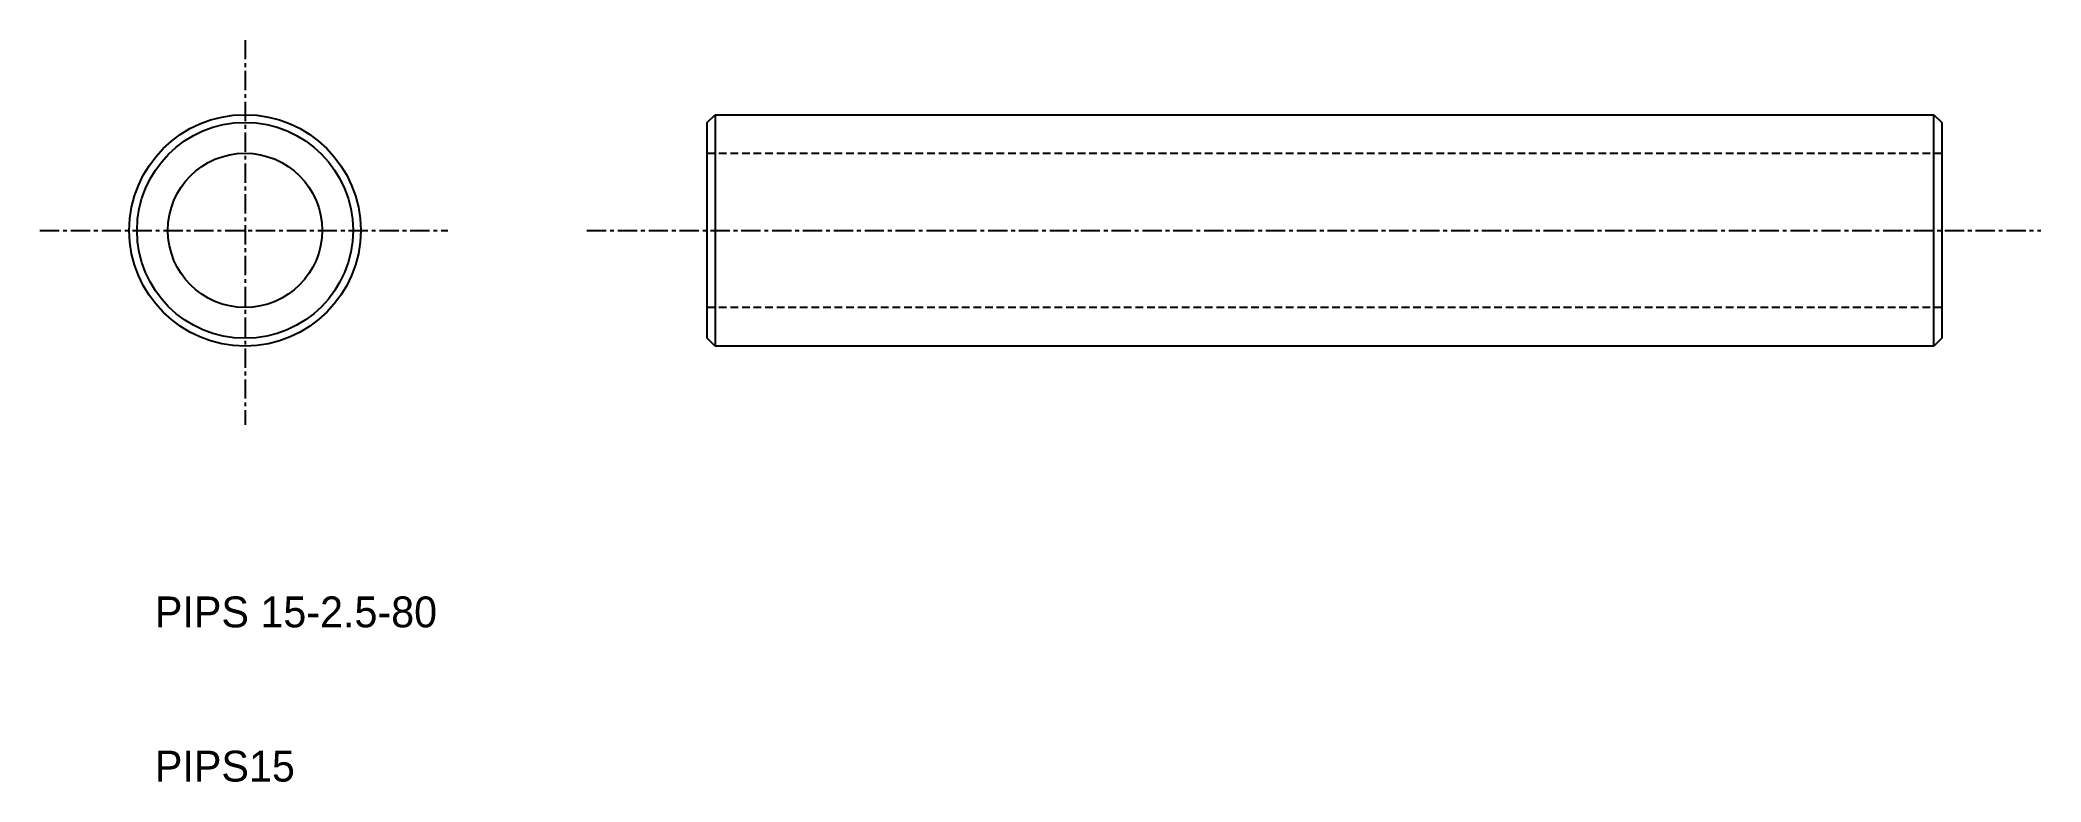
# Model space of a CAD drawing. Extents: x 3 to 132, y 10 to 58.
import ezdxf

# ---------------------------------------------------------------- set-up
doc = ezdxf.new("R2010")
doc.units = 0
doc.linetypes.add('CENTER', pattern=[2, 1.25, -0.25, 0.25, -0.25])
doc.linetypes.add('DASHED', pattern=[0.75, 0.5, -0.25])
doc.layers.get('0').update_dxf_attribs({"linetype": 'CONTINUOUS'})
doc.layers.add('CENTER', color=1, linetype='CENTER')

msp = doc.modelspace()

# ---------------------------------------------------------------- linework, layer by layer
at = {"color": 7, "linetype": 'CONTINUOUS'}
for p, q in [((45.8, 52.74), (46.3, 53.24)), ((46.3, 53.24), (125.3, 53.24)), ((46.3, 53.24), (46.3, 38.24)), ((125.3, 38.24), (125.3, 53.24)), ((125.3, 53.24), (125.8, 52.74)), ((45.8, 38.74), (45.8, 52.74)), ((125.8, 52.74), (125.8, 38.74)), ((46.3, 38.24), (45.8, 38.74)), ((125.3, 38.24), (46.3, 38.24)), ((125.8, 38.74), (125.3, 38.24))]:
    msp.add_line(p, q, dxfattribs=at)
at = {"color": 3, "linetype": 'DASHED'}
for p, q in [((45.8, 50.74), (125.8, 50.74)), ((125.8, 40.74), (45.8, 40.74))]:
    msp.add_line(p, q, dxfattribs=at)
at = {"color": 7, "linetype": 'CONTINUOUS'}
for radius in [7.5, 7, 5]:
    msp.add_circle((15.84, 45.74), radius, dxfattribs=at)
at = {"layer": 'CENTER', "color": 1, "linetype": 'CENTER'}
for p, q in [((15.84, 58.08), (15.84, 33.14)), ((2.55, 45.74), (28.99, 45.74)), ((38, 45.74), (132.23, 45.74))]:
    msp.add_line(p, q, dxfattribs=at)

# ---------------------------------------------------------------- texts
at = {"color": 7, "linetype": 'CONTINUOUS'}
for s, p in [('PIPS 15-2.5-80', (10, 20)), ('PIPS15', (10, 10))]:
    msp.add_text(s, height=2, dxfattribs=at).set_placement(p)

doc.saveas('drawing.dxf')
